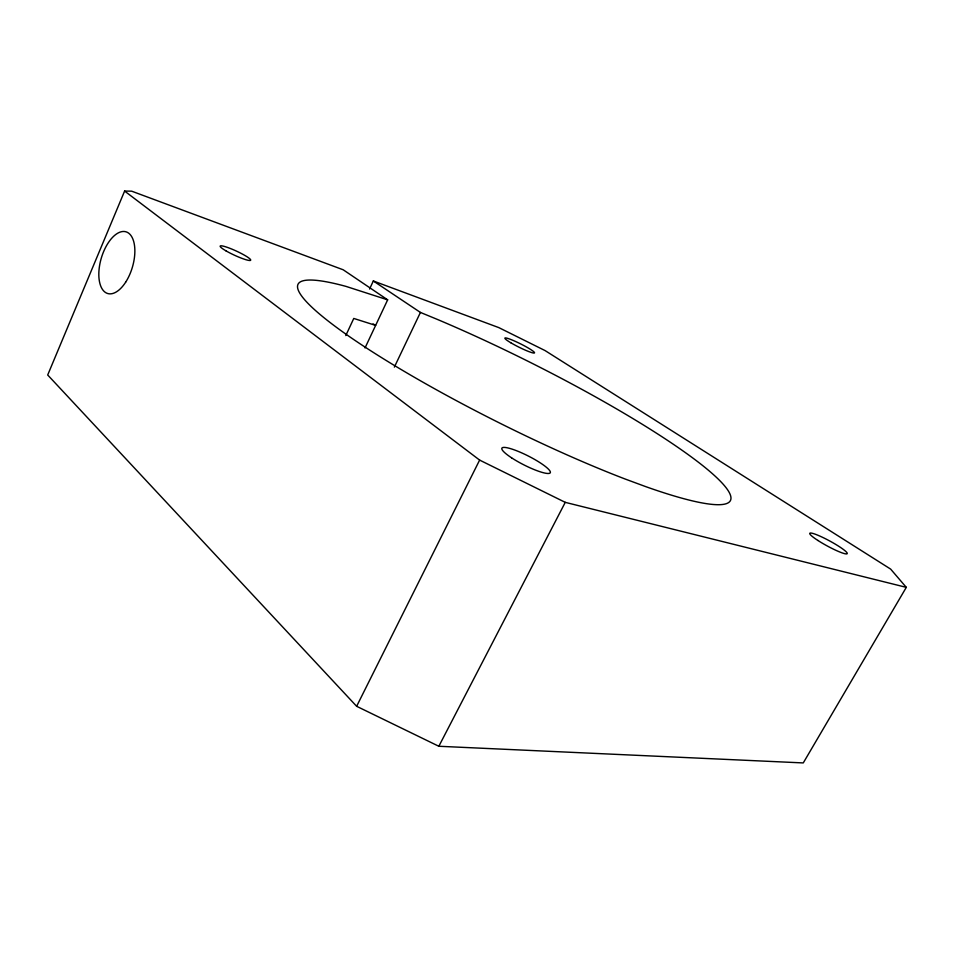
<?xml version="1.0" encoding="UTF-8"?>
<svg xmlns="http://www.w3.org/2000/svg" width="954" height="954" viewBox="0 0 954 954"><rect width="100%" height="100%" fill="white"/><g stroke="black" fill="none" stroke-linecap="round" stroke-linejoin="round"><path stroke-width="1.43" d="M365.024 347.948L387.658 299.842L343.19 269.779L131.652 191.17L124.604 191.074L47.7 374.994L356.641 706.294L438.84 746.266L803.268 762.926L906.3 587.354L890.642 569.097L545.092 350.595L498.799 327.604L373.324 280.977L369.568 289.026M345.789 335.569L353.767 318.445L375.637 325.386L373.074 323.919M394.348 367.123L420.428 312.435L373.324 280.977M356.641 706.294L479.623 460.09L124.604 191.074M438.84 746.266L565.257 502.353L906.3 587.354M387.658 299.842L346.028 286.403A241.708 33.986 26.6 0 0 350.285 337.191A241.708 33.986 26.6 0 0 625.252 479.063L645.512 486.552A241.708 33.986 26.6 0 0 703.42 466.16A241.708 33.986 26.6 0 0 436.383 319.006L420.428 312.435M479.623 460.09L565.257 502.353M125.618 282.253A32.197 16.206 -73.5 0 0 126.071 231.834A32.197 16.206 -73.5 0 0 98.822 273.953A32.197 16.206 -73.5 0 0 125.618 282.253M511.571 457.813A27.153 4.949 26.9 0 0 550.243 472.802A27.153 4.949 26.9 0 0 516.412 450.67A27.153 4.949 26.9 0 0 511.571 457.813M510.724 342.713A16.552 1.836 26.5 0 0 534.431 352.98A16.552 1.836 26.5 0 0 513.991 340.793A16.552 1.836 26.5 0 0 510.724 342.713M817.912 540.465A21.274 2.779 28.5 0 0 847.212 553.642A21.274 2.779 28.5 0 0 820.416 536.339A21.274 2.779 28.5 0 0 817.912 540.465M225.907 250.807A16.802 2.278 24.8 0 0 250.544 260.359A16.802 2.278 24.8 0 0 229.866 248.302A16.802 2.278 24.8 0 0 225.907 250.807"/></g></svg>
